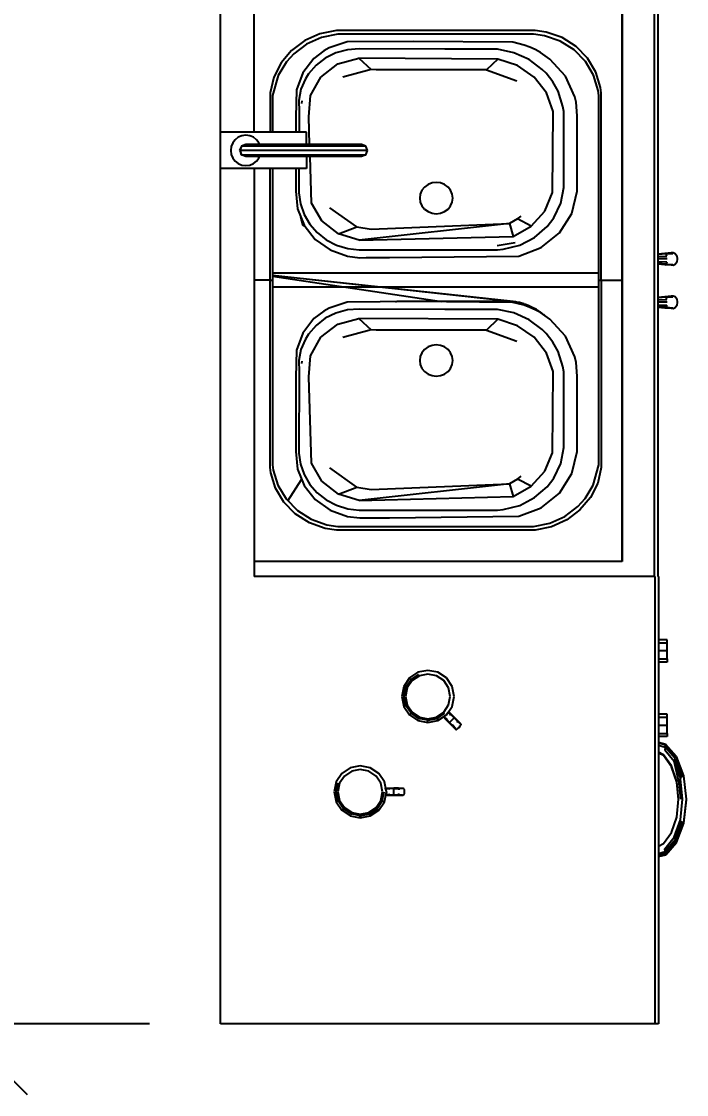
# Model space of a CAD drawing. Header units: millimetres. Extents: x 3103 to 179340, y -10977 to 70536.
# Drawn here: x 10976 to 11915, y 50608 to 52123 of the extents above; entities that cross this region are included whole.
import ezdxf

# ---------------------------------------------------------------- set-up
doc = ezdxf.new("R2010")
doc.units = ezdxf.units.MM
doc.header["$LTSCALE"] = 0.5
doc.layers.add('MEBEL', color=1, linetype='Continuous')
doc.styles.add('WROMLATS', font='wromlats.shx', dxfattribs={"bigfont": 'bigfont.shx'})
doc.dimstyles.new('juka', dxfattribs={"dimscale": 100, "dimtxt": 2, "dimasz": 2, "dimexe": 1, "dimexo": 1, "dimgap": 1, "dimtad": 1, "dimtoh": 1, "dimdec": 0, "dimzin": 0, "dimdsep": 46, "dimtxsty": 'WROMLATS', "dimblk": 'OBLIQUE', "dimcen": -3, "dimdle": 1, "dimclrd": 256, "dimclre": 256, "dimclrt": 256, "dimadec": 0, "dimazin": 0, "dimtfac": 1, "dimtdec": 0, "dimtix": 1, "dimtmove": 2, "dimatfit": 3, "dimldrblk": 'ORIGIN2', "dimfxl": 1, "dimtvp": 2.5, "dimtolj": 1, "dimtzin": 0, "dimarcsym": 0})

# ---------------------------------------------------------------- blocks, each defined once
blk = doc.blocks.new('m_93')
for p, q in [((-81.644821, -11.251259), (-81.644821, 0)), ((-76.892472, -11.251163), (-76.892472, 0)), ((-193.383694, 0), (0.009966, 0)), ((-193.383694, -57.305479), (-193.383694, 0)), ((-79.268933, -1.347661), (-79.781151, -1.415133)), ((-78.756142, -1.415133), (-79.268933, -1.347661)), ((-80.983496, -2.33798), (-81.181336, -2.815723)), ((-80.668855, -1.927828), (-80.983496, -2.33798)), ((-80.25868, -1.612997), (-80.668855, -1.927828)), ((-79.781151, -1.415133), (-80.25868, -1.612997)), ((-80.060745, -3.328705), (-79.828906, -2.768349)), ((-79.268933, -2.536225), (-79.828906, -2.768349)), ((-79.828906, -2.768349), (-79.551769, -2.653408)), ((-79.828906, -2.768349), (-79.828906, -4.889154)), ((-79.268933, -4.717469), (-79.268933, -2.536225)), ((-79.268933, -2.536225), (-78.975106, -2.657723)), ((-78.708792, -2.768159), (-79.268933, -2.536225)), ((-78.278613, -1.612997), (-78.756142, -1.415133)), ((-78.708792, -4.888773), (-78.708792, -2.768159)), ((-78.708792, -2.768159), (-78.611827, -3.001952)), ((-78.476572, -3.328037), (-78.708792, -2.768159)), ((-77.868462, -1.927828), (-78.278613, -1.612997)), ((-77.553797, -2.33798), (-77.868462, -1.927828)), ((-77.355957, -2.815723), (-77.553797, -2.33798)), ((-81.181336, -2.815723), (-81.248832, -3.328418)), ((-81.248832, -3.328418), (-81.181336, -3.841018)), ((-81.181336, -3.841018), (-80.983496, -4.318738)), ((-80.060745, -3.328705), (-79.940534, -3.038096)), ((-80.060745, -5.303311), (-80.060745, -3.328705)), ((-78.476572, -5.302643), (-78.476572, -3.328037)), ((-77.553797, -4.318738), (-77.355957, -3.841018)), ((-77.288485, -3.328418), (-77.355957, -2.815723)), ((-77.355957, -3.841018), (-77.288485, -3.328418)), ((-81.644821, -4.404974), (-134.929395, -4.404974)), ((-134.929395, -56.820798), (-134.929395, -4.404974)), ((-132.975102, -52.528023), (-132.975102, -4.404974)), ((-96.211338, -6.510067), (-96.211338, -4.404974)), ((-80.983496, -4.318738), (-80.668855, -4.729008)), ((-80.668855, -4.729008), (-80.25868, -5.043745)), ((-80.25868, -5.043745), (-80.060745, -5.126071)), ((-80.059576, -6.335067), (-80.060745, -5.303311)), ((-79.828906, -4.889154), (-79.827643, -5.997371)), ((-79.267669, -5.857324), (-79.268933, -4.717469)), ((-78.707528, -5.996871), (-78.708792, -4.888773)), ((-78.476572, -5.125498), (-78.278613, -5.043745)), ((-78.47538, -6.334471), (-78.476572, -5.302643)), ((-78.278613, -5.043745), (-77.868462, -4.729008)), ((-77.868462, -4.729008), (-77.553797, -4.318738)), ((-76.892472, -4.404878), (-57.033778, -4.404878)), ((-123.41826, -7.210064), (-121.413875, -6.601166)), ((-121.042872, -6.918645), (-123.017764, -7.518553)), ((-121.413875, -6.601166), (-120.71991, -6.510067)), ((-120.359183, -6.828808), (-121.042872, -6.918645)), ((-120.71991, -6.510067), (-96.211338, -6.510067)), ((-96.211338, -6.828808), (-120.359183, -6.828808)), ((-99.059677, -28.937196), (-95.746184, -6.828808)), ((-98.952627, -37.917185), (-95.617295, -6.828808)), ((-98.952627, -37.591982), (-95.620418, -6.828808)), ((-97.129894, -49.501848), (-97.129894, -6.828808)), ((-96.252919, -6.510734), (-94.994927, -6.510067)), ((-96.252919, -6.828808), (-96.252919, -6.510734)), ((-81.644821, -6.828808), (-96.252919, -6.828808)), ((-96.211338, -6.510067), (-96.211338, -6.828808)), ((-95.292568, -49.501848), (-95.292568, -6.828808)), ((-94.994927, -6.510067), (-81.644821, -6.510067)), ((-80.059576, -7.522058), (-80.059576, -6.335067)), ((-79.827643, -5.997371), (-79.827643, -7.272267)), ((-79.267669, -7.16865), (-79.267669, -5.857324)), ((-78.707528, -7.271862), (-78.707528, -5.996871)), ((-78.47538, -8.823347), (-78.47538, -6.334471)), ((-71.744228, -6.510067), (-76.892472, -6.510067)), ((-72.104979, -6.828808), (-76.892472, -6.828808)), ((-69.468761, -7.558799), (-72.104979, -6.828808)), ((-69.714737, -6.985926), (-71.744228, -6.510067)), ((-67.838478, -7.934189), (-69.714737, -6.985926)), ((-126.771093, -9.799027), (-125.240517, -8.297848)), ((-125.240517, -8.297848), (-123.41826, -7.210064)), ((-123.017764, -7.518553), (-124.813175, -8.59034)), ((-80.058503, -8.824014), (-80.059576, -7.522058)), ((-79.827643, -7.272267), (-79.82657, -8.670592)), ((-79.266596, -8.606839), (-79.267669, -7.16865)), ((-78.706455, -8.670115), (-78.707528, -7.271862)), ((-67.689443, -8.640241), (-69.468761, -7.558799)), ((-66.211725, -9.305954), (-67.838478, -7.934189)), ((-127.935744, -11.640811), (-126.771093, -9.799027)), ((-124.813175, -8.59034), (-126.321292, -10.069442)), ((-125.062299, -8.834672), (-122.256923, -10.618758)), ((-80.058503, -10.196376), (-80.058503, -8.824014)), ((-79.82657, -8.670592), (-79.82657, -10.144639)), ((-79.266596, -10.122943), (-79.266596, -8.606839)), ((-78.706455, -10.144138), (-78.706455, -8.670115)), ((-78.47383, -10.195708), (-78.47538, -8.823347)), ((-66.653896, -9.583592), (-67.689443, -8.640241)), ((-65.379095, -11.283111), (-66.653896, -9.583592)), ((-64.91797, -11.030864), (-66.211725, -9.305954)), ((-126.321292, -10.069442), (-127.468753, -11.884069)), ((-123.055268, -10.939359), (-124.895907, -12.405562)), ((-120.902348, -10.074615), (-123.055268, -10.939359)), ((-121.631646, -10.944915), (-122.904206, -11.687684)), ((-120.257998, -10.470414), (-121.631646, -10.944915)), ((-118.607521, -9.879589), (-120.902348, -10.074615)), ((-118.825007, -10.276174), (-120.257998, -10.470414)), ((-108.20849, -10.286903), (-118.825007, -10.276174)), ((-108.94835, -9.879589), (-118.607521, -9.879589)), ((-105.356741, -9.953999), (-108.94835, -9.879589)), ((-106.732321, -10.25517), (-108.20849, -10.286903)), ((-107.124424, -10.667371), (-106.807614, -10.693741)), ((-105.287099, -10.535645), (-106.732321, -10.25517)), ((-103.140807, -10.76436), (-105.356741, -9.953999)), ((-103.917194, -11.119723), (-105.287099, -10.535645)), ((-103.279209, -11.519527), (-103.917194, -11.119723)), ((-101.252628, -12.23731), (-103.140807, -10.76436)), ((-89.048839, -10.939359), (-90.889454, -12.405562)), ((-89.163757, -11.03096), (-89.062786, -10.846185)), ((-89.062786, -10.846185), (-89.102936, -10.982513)), ((-89.062786, -10.846185), (-88.941026, -10.801768)), ((-86.895895, -10.074615), (-89.048839, -10.939359)), ((-88.941026, -10.801768), (-88.488579, -10.63652)), ((-87.625194, -10.944915), (-88.897753, -11.687684)), ((-88.488579, -10.63652), (-88.363481, -10.605263)), ((-87.977052, -10.508895), (-88.363481, -10.605263)), ((-88.363481, -10.605263), (-88.113284, -10.542869)), ((-88.113284, -10.542869), (-87.977052, -10.508895)), ((-86.251569, -10.470414), (-87.625194, -10.944915)), ((-84.601069, -9.879589), (-86.895895, -10.074615)), ((-84.818459, -10.276174), (-86.251569, -10.470414)), ((-81.644821, -10.279393), (-84.818459, -10.276174)), ((-81.644821, -9.879589), (-84.601069, -9.879589)), ((-80.057431, -11.592579), (-80.058503, -10.196376)), ((-79.82657, -10.144639), (-79.825378, -11.644149)), ((-79.265332, -11.66532), (-79.266596, -10.122943)), ((-78.705263, -11.643648), (-78.706455, -10.144138)), ((-78.47383, -11.591887), (-78.47383, -10.195708)), ((-74.941898, -9.879589), (-76.892472, -9.879589)), ((-74.202061, -10.286903), (-76.892472, -10.284185)), ((-71.350289, -9.953999), (-74.941898, -9.879589)), ((-72.725868, -10.25517), (-74.202061, -10.286903)), ((-73.117972, -10.667371), (-72.801161, -10.693741)), ((-71.28067, -10.535645), (-72.725868, -10.25517)), ((-69.134379, -10.76436), (-71.350289, -9.953999)), ((-69.910741, -11.119723), (-71.28067, -10.535645)), ((-69.272757, -11.519527), (-69.910741, -11.119723)), ((-67.246294, -12.23731), (-69.134379, -10.76436)), ((-64.023638, -13.020301), (-64.91797, -11.030864)), ((-128.66416, -13.712215), (-127.935744, -11.640811)), ((-127.468753, -11.884069), (-128.186417, -13.924908)), ((-124.895907, -12.405562), (-126.278711, -14.357233)), ((-122.904206, -11.687684), (-124.017, -12.664556)), ((-122.487498, -13.279986), (-120.144725, -11.912608)), ((-120.144725, -11.912608), (-108.87568, -11.554599)), ((-108.87568, -11.554599), (-106.098628, -11.785054)), ((-106.098628, -11.785054), (-103.687883, -13.126278)), ((-102.13995, -12.506151), (-103.279209, -11.519527)), ((-101.209474, -13.714051), (-102.13995, -12.506151)), ((-100.264073, -13.520598), (-101.252628, -12.23731)), ((-90.889454, -12.405562), (-92.272258, -14.357233)), ((-88.897753, -11.687684), (-90.010548, -12.664556)), ((-88.481045, -13.279986), (-86.138273, -11.912608)), ((-86.138273, -11.912608), (-80.057311, -11.719441)), ((-81.563854, -11.251259), (-81.644821, -11.251259)), ((-81.326461, -11.251259), (-81.563854, -11.251259)), ((-80.94883, -11.251259), (-81.326461, -11.251259)), ((-80.456734, -11.251259), (-80.94883, -11.251259)), ((-80.058503, -11.251259), (-80.456734, -11.251259)), ((-80.057431, -12.96494), (-80.057431, -11.592579)), ((-79.825378, -11.644149), (-79.825378, -13.118171)), ((-79.265332, -13.181448), (-79.265332, -11.66532)), ((-78.705263, -13.117671), (-78.705263, -11.643648)), ((-78.47383, -11.251259), (-76.973439, -11.251259)), ((-78.472758, -12.964248), (-78.47383, -11.591887)), ((-78.47333, -11.669039), (-74.869228, -11.554599)), ((-76.973439, -11.251259), (-76.892472, -11.251163)), ((-74.869228, -11.554599), (-72.092176, -11.785054)), ((-72.092176, -11.785054), (-69.681454, -13.126278)), ((-68.133593, -12.506151), (-69.272757, -11.519527)), ((-67.202926, -13.714051), (-68.133593, -12.506151)), ((-66.25762, -13.520598), (-67.246294, -12.23731)), ((-64.498043, -13.24327), (-65.379095, -11.283111)), ((-128.889561, -15.172171), (-128.66416, -13.712215)), ((-128.186417, -13.924908), (-128.408504, -15.363383)), ((-124.938274, -13.844442), (-125.638867, -15.193748)), ((-124.017, -12.664556), (-124.938274, -13.844442)), ((-124.188566, -15.460062), (-122.487498, -13.279986)), ((-103.687883, -13.126278), (-101.970697, -15.357136)), ((-100.521684, -15.103817), (-101.209474, -13.714051)), ((-99.863577, -14.239263), (-100.264073, -13.520598)), ((-90.931845, -13.844442), (-91.632414, -15.193748)), ((-90.010548, -12.664556), (-90.931845, -13.844442)), ((-90.182138, -15.460062), (-88.481045, -13.279986)), ((-80.056358, -14.266801), (-80.057431, -12.96494)), ((-79.825378, -13.118171), (-79.824305, -14.516401)), ((-79.264164, -14.619636), (-79.265332, -13.181448)), ((-78.704095, -14.51602), (-78.705263, -13.117671)), ((-78.472758, -15.453219), (-78.472758, -12.964248)), ((-69.681454, -13.126278), (-67.964268, -15.357136)), ((-66.515231, -15.103817), (-67.202926, -13.714051)), ((-65.857029, -14.239263), (-66.25762, -13.520598)), ((-64.055658, -15.363383), (-64.498043, -13.24327)), ((-63.574815, -15.172171), (-64.023638, -13.020301)), ((-164.394141, -15.14492), (-165.500391, -15.88428)), ((-165.292478, -16.092181), (-164.281643, -15.416598)), ((-163.089252, -14.885258), (-164.394141, -15.14492)), ((-164.281643, -15.416598), (-164.341402, -15.272259)), ((-164.281643, -15.416598), (-163.089252, -15.179395)), ((-163.089252, -15.372562), (-164.207709, -15.595126)), ((-161.784375, -15.14492), (-163.089252, -14.885258)), ((-163.089252, -15.179395), (-163.089252, -15.023136)), ((-163.089252, -15.179395), (-161.896873, -15.416598)), ((-161.970794, -15.595126), (-163.089252, -15.372562)), ((-160.678125, -15.88428), (-161.784375, -15.14492)), ((-128.889561, -41.158485), (-128.889561, -15.172171)), ((-128.408504, -15.363383), (-128.408504, -40.967178)), ((-126.278711, -14.357233), (-127.094341, -16.639948)), ((-125.638867, -15.193748), (-126.086331, -16.6502)), ((-123.255372, -17.836904), (-120.758486, -14.310741)), ((-101.970697, -15.357136), (-101.215244, -18.122959)), ((-100.112987, -16.602158), (-100.521684, -15.103817)), ((-99.099207, -16.588759), (-99.863577, -14.239263)), ((-92.272258, -14.357233), (-93.087888, -16.639948)), ((-91.632414, -15.193748), (-92.079878, -16.6502)), ((-89.24892, -17.836904), (-86.752057, -14.310741)), ((-80.056358, -16.485643), (-80.056358, -14.266801)), ((-79.824305, -14.516401), (-79.824305, -16.899514)), ((-79.264164, -17.070794), (-79.264164, -14.619636)), ((-78.704095, -16.899109), (-78.704095, -14.51602)), ((-67.964268, -15.357136), (-67.208791, -18.122959)), ((-66.10663, -16.602158), (-66.515231, -15.103817)), ((-65.092778, -16.588759), (-65.857029, -14.239263)), ((-64.055658, -40.967178), (-64.055658, -15.363383)), ((-63.574815, -41.158485), (-63.574815, -15.172171)), ((-165.500391, -15.88428), (-166.239548, -16.990828)), ((-165.96787, -17.103314), (-165.292478, -16.092181)), ((-165.155959, -16.228819), (-165.789449, -17.177248)), ((-165.292478, -16.092181), (-165.402925, -15.981745)), ((-164.207709, -15.595126), (-165.155959, -16.228819)), ((-161.022556, -16.228819), (-161.970794, -15.595126)), ((-160.389066, -17.177248), (-161.022556, -16.228819)), ((-159.938967, -16.990828), (-160.678125, -15.88428)), ((-127.094341, -16.639948), (-127.288962, -18.254089)), ((-126.086331, -16.6502), (-126.269532, -18.169617)), ((-125.015927, -18.150091), (-124.188566, -15.460062)), ((-124.188566, -15.460062), (-123.255372, -17.836904)), ((-102.6963, -19.711137), (-103.710342, -16.002345)), ((-99.994731, -18.156743), (-100.112987, -16.602158)), ((-99.029112, -25.202059), (-99.099207, -16.588759)), ((-93.087888, -16.639948), (-93.282509, -18.254089)), ((-92.079878, -16.6502), (-92.263079, -18.169617)), ((-91.009474, -18.150091), (-90.182138, -15.460062)), ((-90.182138, -15.460062), (-89.24892, -17.836904)), ((-80.055166, -17.326951), (-80.056358, -16.485643)), ((-78.471375, -16.484952), (-78.472758, -15.453219)), ((-78.471375, -18.459558), (-78.471375, -16.484952)), ((-68.689847, -19.711137), (-69.703913, -16.002345)), ((-65.988279, -18.156743), (-66.10663, -16.602158)), ((-65.02266, -25.202059), (-65.092778, -16.588759)), ((-166.239548, -16.990828), (-166.499114, -18.296098)), ((-166.205073, -18.296098), (-165.96787, -17.103314)), ((-165.96787, -17.103314), (-166.112209, -17.043543)), ((-165.789449, -17.177248), (-166.012013, -18.296098)), ((-160.166502, -18.296098), (-160.389066, -17.177248)), ((-159.679389, -18.296098), (-159.938967, -16.990828)), ((-126.269532, -18.169617), (-126.25947, -36.247849)), ((-125.015927, -18.150091), (-124.501753, -38.291406)), ((-122.817374, -37.795305), (-125.015927, -18.150091)), ((-123.255372, -17.836904), (-123.567963, -19.721961)), ((-101.215244, -18.122959), (-102.6963, -19.711137)), ((-101.335836, -36.286235), (-101.215244, -18.122959)), ((-100.046969, -29.345798), (-99.994731, -18.156743)), ((-92.263079, -18.169617), (-92.253018, -36.247849)), ((-91.009474, -18.150091), (-90.495301, -38.291406)), ((-88.810945, -37.795305), (-91.009474, -18.150091)), ((-89.24892, -17.836904), (-89.561534, -19.721961)), ((-80.055166, -18.46025), (-80.055166, -17.326951)), ((-79.824305, -16.899514), (-79.822946, -17.803216)), ((-79.822946, -17.803216), (-79.822946, -19.020319)), ((-79.262781, -18.000292), (-79.264164, -17.070794)), ((-79.262781, -19.252157), (-79.262781, -18.000292)), ((-78.702832, -17.802739), (-78.704095, -16.899109)), ((-78.702832, -19.019913), (-78.702832, -17.802739)), ((-67.208791, -18.122959), (-68.689847, -19.711137)), ((-67.329502, -36.286235), (-67.208791, -18.122959)), ((-66.040421, -29.345798), (-65.988279, -18.156743)), ((-166.499114, -18.296098), (-166.239548, -19.601273)), ((-166.361332, -18.296098), (-166.205073, -18.296098)), ((-166.239548, -19.601273), (-165.500391, -20.707822)), ((-166.205073, -18.296098), (-165.96787, -19.488764)), ((-165.96787, -19.488764), (-166.112209, -19.548535)), ((-166.012013, -18.296098), (-165.789449, -19.414854)), ((-165.96787, -19.488764), (-165.292478, -20.499897)), ((-165.789449, -19.414854), (-165.155959, -20.363283)), ((-161.022556, -20.363283), (-160.389066, -19.414854)), ((-160.678125, -20.707822), (-159.938967, -19.601273)), ((-160.389066, -19.414854), (-160.166502, -18.296098)), ((-159.938967, -19.601273), (-159.679389, -18.296098)), ((-127.288962, -18.254089), (-127.278233, -19.073152)), ((-127.278233, -19.073152), (-127.278233, -22.137594)), ((-93.282509, -18.254089), (-93.27178, -19.073152)), ((-93.27178, -19.073152), (-93.27178, -22.137594)), ((-79.822946, -19.020319), (-80.055166, -18.46025)), ((-79.822946, -19.020319), (-79.262781, -19.252157)), ((-79.262781, -19.252157), (-78.702832, -19.019913)), ((-78.702832, -19.019913), (-78.471375, -18.459558)), ((-165.500391, -20.707822), (-164.394141, -21.447158)), ((-165.292478, -20.499897), (-165.402925, -20.610356)), ((-165.292478, -20.499897), (-164.281643, -21.17548)), ((-165.155959, -20.363283), (-164.207709, -20.997071)), ((-164.207709, -20.997071), (-163.089252, -21.219635)), ((-163.089252, -21.219635), (-161.970794, -20.997071)), ((-161.970794, -20.997071), (-161.022556, -20.363283)), ((-161.784375, -21.447158), (-160.678125, -20.707822)), ((-123.567963, -19.721961), (-122.817374, -37.795305)), ((-102.73993, -20.365429), (-102.6963, -19.711137)), ((-102.73993, -34.813666), (-102.73993, -20.365429)), ((-89.561534, -19.721961), (-88.810945, -37.795305)), ((-68.733502, -20.365429), (-68.689847, -19.711137)), ((-68.733502, -34.813666), (-68.733502, -20.365429)), ((-164.394141, -21.447158), (-163.089252, -21.706843)), ((-164.281643, -21.17548), (-164.341402, -21.319818)), ((-164.281643, -21.17548), (-163.089252, -21.412682)), ((-163.561225, -23.914551), (-163.561225, -21.612882)), ((-163.561225, -22.087407), (-163.495994, -22.056937)), ((-163.537205, -21.617675), (-163.532913, -21.618557)), ((-163.532913, -21.618557), (-163.525582, -21.620011)), ((-163.495994, -22.056937), (-163.495994, -21.625876)), ((-163.317681, -22.034669), (-163.495994, -22.056937)), ((-163.495994, -22.056937), (-163.495994, -22.696471)), ((-163.317681, -21.661424), (-163.445998, -21.635842)), ((-163.089252, -21.706843), (-163.317681, -21.661424)), ((-163.089252, -21.706843), (-161.784375, -21.447158)), ((-162.947464, -21.678614), (-162.652242, -21.619916)), ((-162.830568, -21.655369), (-162.622357, -21.613955)), ((-162.652242, -22.056937), (-162.830568, -22.034669)), ((-162.622357, -21.613955), (-162.652242, -21.619916)), ((-162.652242, -21.619916), (-162.652242, -22.056937)), ((-162.652242, -22.696471), (-162.652242, -22.056937)), ((-162.652242, -22.056937), (-162.587011, -22.087407)), ((-162.622357, -21.613955), (-162.587011, -21.606922)), ((-162.587011, -21.606922), (-162.587011, -22.087407)), ((-162.587011, -22.087407), (-162.587011, -22.696471)), ((-127.278233, -22.137594), (-127.075196, -39.026761)), ((-93.27178, -22.137594), (-93.068743, -39.026761)), ((-163.561225, -22.696471), (-163.495994, -22.696471)), ((-163.561225, -23.305559), (-163.495994, -23.335933)), ((-163.495994, -22.696471), (-163.495994, -23.335933)), ((-163.495994, -22.696471), (-162.652242, -22.696471)), ((-163.495994, -23.335933), (-163.495994, -23.804092)), ((-163.495994, -23.335933), (-163.317681, -23.358297)), ((-162.652242, -23.335933), (-162.830568, -23.358297)), ((-162.652242, -22.696471), (-162.652242, -23.335933)), ((-162.587011, -22.696471), (-162.652242, -22.696471)), ((-162.652242, -23.335933), (-162.587011, -23.305559)), ((-162.652242, -23.804092), (-162.652242, -23.335933)), ((-162.587011, -23.305559), (-162.587011, -22.696471)), ((-162.587011, -23.305559), (-162.587011, -23.914551)), ((-150.619531, -23.738074), (-151.92442, -23.997664)), ((-149.314642, -23.997664), (-150.619531, -23.738074)), ((-99.047756, -22.915721), (-98.952627, -23.132515)), ((-98.952627, -23.132515), (-98.952627, -37.591982)), ((-163.495994, -23.975491), (-163.561225, -23.914551)), ((-163.317681, -24.020123), (-163.495994, -23.975491)), ((-163.074124, -24.036431), (-163.317681, -24.020123)), ((-162.830568, -24.020123), (-163.074124, -24.036431)), ((-162.652242, -23.975491), (-162.830568, -24.020123)), ((-162.587011, -23.914551), (-162.652242, -23.975491)), ((-153.030658, -24.737), (-153.769827, -25.843548)), ((-153.498245, -25.956154), (-152.822757, -24.94502)), ((-152.686239, -25.081539), (-153.319812, -26.030087)), ((-151.92442, -23.997664), (-153.030658, -24.737)), ((-152.822757, -24.94502), (-152.933193, -24.834466)), ((-152.822757, -24.94502), (-151.81191, -24.269438)), ((-151.738096, -24.447846), (-152.686239, -25.081539)), ((-151.81191, -24.269438), (-151.871681, -24.125004)), ((-151.81191, -24.269438), (-150.619531, -24.032116)), ((-150.619531, -24.225282), (-151.738096, -24.447846)), ((-150.619531, -24.032116), (-150.619531, -23.87588)), ((-150.619531, -24.032116), (-149.427247, -24.269438)), ((-149.501062, -24.447846), (-150.619531, -24.225282)), ((-148.552919, -25.081539), (-149.501062, -24.447846)), ((-149.427247, -24.269438), (-149.36738, -24.125004)), ((-149.427247, -24.269438), (-148.4164, -24.94502)), ((-148.208499, -24.737), (-149.314642, -23.997664)), ((-147.919345, -26.030087), (-148.552919, -25.081539)), ((-148.4164, -24.94502), (-148.305869, -24.834466)), ((-148.4164, -24.94502), (-147.740913, -25.956154)), ((-147.46933, -25.843548), (-148.208499, -24.737)), ((-99.135638, -38.234377), (-99.029112, -25.202059)), ((-65.12909, -38.234377), (-65.02266, -25.202059)), ((-153.769827, -25.843548), (-154.029393, -27.148819)), ((-153.735352, -27.148819), (-153.498245, -25.956154)), ((-153.498245, -25.956154), (-153.642583, -25.896287)), ((-153.319812, -26.030087), (-153.54228, -27.148819)), ((-147.696877, -27.148819), (-147.919345, -26.030087)), ((-147.209764, -27.148819), (-147.46933, -25.843548)), ((-107.749129, -26.359081), (-108.172655, -26.703715)), ((-107.255769, -26.142382), (-107.749129, -26.359081)), ((-106.726456, -26.068544), (-107.255769, -26.142382)), ((-106.197071, -26.142382), (-106.726456, -26.068544)), ((-105.703807, -26.359081), (-106.197071, -26.142382)), ((-105.280185, -26.703715), (-105.703807, -26.359081)), ((-86.517978, -26.359081), (-86.9416, -26.703715)), ((-86.024714, -26.142382), (-86.517978, -26.359081)), ((-85.495305, -26.068544), (-86.024714, -26.142382)), ((-84.965921, -26.142382), (-85.495305, -26.068544)), ((-84.472657, -26.359081), (-84.965921, -26.142382)), ((-84.04913, -26.703715), (-84.472657, -26.359081)), ((-154.029393, -27.148819), (-153.769827, -28.454089)), ((-153.891802, -27.148819), (-153.735352, -27.148819)), ((-153.735352, -27.148819), (-153.498245, -28.341508)), ((-153.54228, -27.148819), (-153.319812, -28.267574)), ((-147.919345, -28.267574), (-147.696877, -27.148819)), ((-147.46933, -28.454089), (-147.209764, -27.148819)), ((-108.70204, -27.675867), (-108.771777, -28.237104)), ((-108.497763, -27.152824), (-108.70204, -27.675867)), ((-108.172655, -26.703715), (-108.497763, -27.152824)), ((-104.955173, -27.152824), (-105.280185, -26.703715)), ((-104.750777, -27.675867), (-104.955173, -27.152824)), ((-104.681158, -28.237104), (-104.750777, -27.675867)), ((-87.470889, -27.675867), (-87.540627, -28.237104)), ((-87.266612, -27.152824), (-87.470889, -27.675867)), ((-86.9416, -26.703715), (-87.266612, -27.152824)), ((-83.724022, -27.152824), (-84.04913, -26.703715)), ((-83.519721, -27.675867), (-83.724022, -27.152824)), ((-83.450008, -28.237104), (-83.519721, -27.675867)), ((-153.769827, -28.454089), (-153.030658, -29.560637)), ((-153.498245, -28.341508), (-153.642583, -28.401375)), ((-153.633499, -29.495907), (-153.298044, -29.160356)), ((-153.261137, -29.215717), (-153.565812, -29.520511)), ((-153.498245, -28.341508), (-152.822757, -29.352641)), ((-153.319812, -28.267574), (-152.686239, -29.216122)), ((-153.279209, -29.188561), (-153.261137, -29.215717)), ((-153.261137, -29.215717), (-153.191209, -29.320311)), ((-152.686239, -29.216122), (-151.738096, -29.849791)), ((-149.501062, -29.849791), (-148.552919, -29.216122)), ((-148.552919, -29.216122), (-147.919345, -28.267574)), ((-148.208499, -29.560637), (-147.46933, -28.454089)), ((-108.771777, -28.237104), (-108.70204, -28.798437)), ((-108.70204, -28.798437), (-108.497763, -29.32148)), ((-108.497763, -29.32148), (-108.172655, -29.770612)), ((-105.280185, -29.770612), (-104.955173, -29.32148)), ((-104.955173, -29.32148), (-104.750777, -28.798437)), ((-104.750777, -28.798437), (-104.681158, -28.237104)), ((-100.046969, -36.247754), (-100.046969, -29.345798)), ((-87.540627, -28.237104), (-87.470889, -28.798437)), ((-87.470889, -28.798437), (-87.266612, -29.32148)), ((-87.266612, -29.32148), (-86.9416, -29.770612)), ((-84.04913, -29.770612), (-83.724022, -29.32148)), ((-83.724022, -29.32148), (-83.519721, -28.798437)), ((-83.519721, -28.798437), (-83.450008, -28.237104)), ((-66.040421, -36.247754), (-66.040421, -29.345798)), ((-154.809761, -30.672455), (-154.925108, -30.787897)), ((-154.925108, -30.787897), (-154.92208, -30.877137)), ((-154.49462, -30.357217), (-154.809761, -30.672455)), ((-154.800868, -30.755949), (-154.469919, -30.424905)), ((-154.49462, -30.357217), (-154.06406, -29.926562)), ((-154.469919, -30.424905), (-154.49462, -30.357217)), ((-154.017878, -29.972648), (-154.469919, -30.424905)), ((-154.469919, -30.424905), (-154.359675, -30.566787)), ((-154.06406, -29.926562), (-153.633499, -29.495907)), ((-154.06406, -29.926562), (-154.017878, -29.972648)), ((-153.565812, -29.520511), (-154.017878, -29.972648)), ((-154.017878, -29.972648), (-153.891802, -30.098819)), ((-153.891802, -30.098819), (-153.719521, -30.271101)), ((-153.421283, -30.569434), (-153.873349, -31.021666)), ((-153.805661, -31.046295), (-153.375101, -30.615616)), ((-153.719521, -30.271101), (-153.547359, -30.443358)), ((-153.633499, -29.495907), (-153.565812, -29.520511)), ((-153.565812, -29.520511), (-153.423929, -29.630851)), ((-153.547359, -30.443358), (-153.421283, -30.569434)), ((-153.421283, -30.569434), (-152.969241, -30.117273)), ((-153.375101, -30.615616), (-153.421283, -30.569434)), ((-153.375101, -30.615616), (-152.944541, -30.18496)), ((-152.969241, -30.117273), (-153.079486, -29.97539)), ((-153.030658, -29.560637), (-151.92442, -30.299997)), ((-152.969241, -30.117273), (-152.660251, -29.808211)), ((-152.944541, -30.18496), (-152.969241, -30.117273)), ((-152.944541, -30.18496), (-152.6294, -29.869628)), ((-152.916026, -29.637313), (-152.811432, -29.707217)), ((-152.811432, -29.707217), (-152.667475, -29.803419)), ((-152.6294, -29.869628), (-152.60489, -29.845214)), ((-152.60489, -29.845214), (-152.60849, -29.842782)), ((-151.92442, -30.299997), (-150.619531, -30.559563)), ((-151.738096, -29.849791), (-150.619531, -30.072355)), ((-150.619531, -30.072355), (-149.501062, -29.849791)), ((-150.619531, -30.559563), (-149.314642, -30.299997)), ((-149.314642, -30.299997), (-148.208499, -29.560637)), ((-108.172655, -29.770612), (-107.749129, -30.115223)), ((-107.749129, -30.115223), (-107.255769, -30.331921)), ((-107.255769, -30.331921), (-106.726456, -30.40576)), ((-106.726456, -30.40576), (-106.197071, -30.331921)), ((-106.197071, -30.331921), (-105.703807, -30.115223)), ((-105.703807, -30.115223), (-105.280185, -29.770612)), ((-86.9416, -29.770612), (-86.517978, -30.115223)), ((-86.517978, -30.115223), (-86.024714, -30.331921)), ((-86.024714, -30.331921), (-85.495305, -30.40576)), ((-85.495305, -30.40576), (-84.965921, -30.331921)), ((-84.965921, -30.331921), (-84.472657, -30.115223)), ((-84.472657, -30.115223), (-84.04913, -29.770612)), ((-154.92208, -30.877137), (-154.827547, -31.034755)), ((-154.827547, -31.034755), (-154.666806, -31.218552)), ((-154.666806, -31.218552), (-154.483009, -31.379294)), ((-154.483009, -31.379294), (-154.325485, -31.473827)), ((-154.325485, -31.473827), (-154.236222, -31.47695)), ((-154.236222, -31.47695), (-154.120899, -31.361532)), ((-153.873349, -31.021666), (-154.204297, -31.352734)), ((-154.120899, -31.361532), (-153.805661, -31.046295)), ((-153.873349, -31.021666), (-154.015231, -30.911326)), ((-153.805661, -31.046295), (-153.873349, -31.021666)), ((-102.73993, -34.813666), (-104.1919, -38.771486)), ((-101.335836, -36.286235), (-102.73993, -34.813666)), ((-68.733502, -34.813666), (-70.185447, -38.771486)), ((-67.329502, -36.286235), (-68.733502, -34.813666)), ((-126.25947, -36.247849), (-126.191998, -36.990428)), ((-102.17197, -38.847851), (-101.335836, -36.286235)), ((-100.500107, -38.394928), (-100.046969, -36.247754)), ((-92.253018, -36.247849), (-92.185545, -36.990428)), ((-91.687608, -36.20038), (-91.292978, -38.549614)), ((-68.165612, -38.847851), (-67.329502, -36.286235)), ((-66.493559, -38.394928), (-66.040421, -36.247754)), ((-126.191998, -36.990428), (-125.656629, -39.140439)), ((-122.817374, -37.795305), (-124.501753, -38.291406)), ((-122.535062, -38.341498), (-122.817374, -37.795305)), ((-92.185545, -36.990428), (-91.6502, -39.140439)), ((-88.810945, -37.795305), (-90.495301, -38.291406)), ((-88.52861, -38.341498), (-88.810945, -37.795305)), ((-127.075196, -39.026761), (-125.974512, -41.949606)), ((-125.656629, -39.140439), (-124.645114, -41.096687)), ((-124.501753, -38.291406), (-123.163963, -40.646767)), ((-123.163963, -40.646767), (-122.211814, -38.861608)), ((-122.211814, -38.861608), (-122.535062, -38.341498)), ((-122.211814, -38.861608), (-121.851063, -39.350486)), ((-103.690338, -41.03477), (-102.17197, -38.847851)), ((-101.395703, -40.379691), (-100.500107, -38.394928)), ((-99.510551, -39.741111), (-99.135638, -38.234377)), ((-99.2203, -39.317774), (-99.198246, -39.241123)), ((-99.198246, -39.241123), (-99.159956, -39.107704)), ((-99.159956, -39.107704), (-99.148917, -39.055657)), ((-99.148917, -39.055657), (-99.09277, -38.789749)), ((-99.09277, -38.789749), (-99.086714, -38.761043)), ((-99.086714, -38.761043), (-99.080563, -38.732028)), ((-99.080563, -38.732028), (-99.047756, -38.576078)), ((-99.047756, -38.576078), (-99.037195, -38.526654)), ((-99.037195, -38.526654), (-99.035263, -38.517379)), ((-99.035263, -38.517379), (-99.002838, -38.28144)), ((-99.002838, -38.28144), (-98.990822, -38.194132)), ((-98.990822, -38.194132), (-98.952627, -37.917185)), ((-93.068743, -39.026761), (-91.96806, -41.949606)), ((-91.6502, -39.140439), (-90.638662, -41.096687)), ((-90.495301, -38.291406), (-89.15751, -40.646767)), ((-89.15751, -40.646767), (-88.205362, -38.861608)), ((-88.205362, -38.861608), (-88.52861, -38.341498)), ((-88.205362, -38.861608), (-87.844634, -39.350486)), ((-69.683886, -41.03477), (-68.165612, -38.847851)), ((-67.38925, -40.379691), (-66.493559, -38.394928)), ((-65.504098, -39.741111), (-65.12909, -38.234377)), ((-123.163963, -40.646767), (-121.19081, -42.424011)), ((-102.688074, -42.101073), (-101.395703, -40.379691)), ((-100.094247, -41.171288), (-99.776745, -40.467381)), ((-99.776745, -40.467381), (-99.510551, -39.741111)), ((-99.732805, -40.692973), (-99.650193, -40.509963)), ((-99.650193, -40.509963), (-99.645901, -40.500378)), ((-99.645901, -40.500378), (-99.62821, -40.46123)), ((-99.62821, -40.46123), (-99.621773, -40.446973)), ((-99.621773, -40.446973), (-99.532318, -40.248632)), ((-99.532318, -40.248632), (-99.450875, -40.026354)), ((-99.450875, -40.026354), (-99.433399, -39.978718)), ((-99.433399, -39.978718), (-99.421191, -39.945411)), ((-99.421191, -39.945411), (-99.400974, -39.890241)), ((-99.400974, -39.890241), (-99.33877, -39.720702)), ((-99.33877, -39.720702), (-99.325872, -39.685535)), ((-99.325872, -39.685535), (-99.284363, -39.541101)), ((-99.284363, -39.541101), (-99.270988, -39.494443)), ((-99.270988, -39.494443), (-99.236512, -39.374304)), ((-99.236512, -39.374304), (-99.2203, -39.317774)), ((-89.15751, -40.646767), (-87.184382, -42.424011)), ((-68.681646, -42.101073), (-67.38925, -40.379691)), ((-66.08789, -41.171288), (-65.770316, -40.467381)), ((-65.770316, -40.467381), (-65.504098, -39.741111)), ((-128.440619, -43.310356), (-128.889561, -41.158485)), ((-128.408504, -40.967178), (-127.966213, -43.087411)), ((-125.974512, -41.949606), (-124.052835, -44.34824)), ((-124.645114, -41.096687), (-123.223448, -42.731547)), ((-105.752826, -42.644524), (-103.690338, -41.03477)), ((-101.335836, -43.107223), (-100.461912, -41.849708)), ((-100.624514, -42.140627), (-100.549126, -42.040324)), ((-100.549126, -42.040324), (-100.514365, -41.993952)), ((-100.514365, -41.993952), (-100.460744, -41.922545)), ((-100.461912, -41.849708), (-100.094247, -41.171288)), ((-100.460744, -41.922545), (-100.41728, -41.864752)), ((-100.41728, -41.864752), (-100.385165, -41.82198)), ((-100.385165, -41.82198), (-100.281453, -41.660165)), ((-100.281453, -41.660165), (-100.211907, -41.551757)), ((-100.211907, -41.551757), (-100.180459, -41.502642)), ((-100.180459, -41.502642), (-100.063467, -41.3203)), ((-100.063467, -41.3203), (-99.986816, -41.178703)), ((-99.986816, -41.178703), (-99.90995, -41.037011)), ((-99.90995, -41.037011), (-99.884677, -40.990233)), ((-99.884677, -40.990233), (-99.882126, -40.985536)), ((-99.882126, -40.985536), (-99.778509, -40.794325)), ((-99.778509, -40.794325), (-99.732805, -40.692973)), ((-91.96806, -41.949606), (-90.046382, -44.34824)), ((-90.638662, -41.096687), (-89.216996, -42.731547)), ((-71.746397, -42.644524), (-69.683886, -41.03477)), ((-67.329502, -43.107128), (-66.45546, -41.849708)), ((-66.45546, -41.849708), (-66.08789, -41.171288)), ((-64.277745, -42.405653), (-64.055658, -40.967178)), ((-63.800001, -42.618465), (-63.574815, -41.158485)), ((-127.546287, -45.299792), (-128.440619, -43.310356)), ((-127.966213, -43.087411), (-127.085066, -45.047545)), ((-123.223448, -42.731547), (-122.083497, -43.600297)), ((-121.19081, -42.424011), (-118.786335, -43.441891)), ((-118.786335, -43.441891), (-108.168745, -43.531155)), ((-108.168745, -43.531155), (-105.752826, -42.644524)), ((-104.913855, -43.838286), (-104.311514, -43.471384)), ((-104.311514, -43.471384), (-103.737116, -43.057322)), ((-103.737116, -43.057322), (-103.195215, -42.599797)), ((-103.559757, -45.134282), (-101.335836, -43.107223)), ((-103.195215, -42.599797), (-102.688074, -42.101073)), ((-100.889445, -42.465329), (-100.881434, -42.45615)), ((-100.881434, -42.45615), (-100.770998, -42.329883)), ((-100.770998, -42.329883), (-100.740624, -42.295122)), ((-100.740624, -42.295122), (-100.727725, -42.278027)), ((-100.727725, -42.278027), (-100.624514, -42.140627)), ((-89.216996, -42.731547), (-88.077045, -43.600297)), ((-87.184382, -42.424011), (-84.779883, -43.441891)), ((-84.779883, -43.441891), (-74.162293, -43.531155)), ((-74.162293, -43.531155), (-71.746397, -42.644524)), ((-70.907426, -43.838286), (-70.305085, -43.471384)), ((-70.305085, -43.471384), (-69.730664, -43.057322)), ((-69.730664, -43.057322), (-69.188762, -42.599797)), ((-69.553328, -45.134282), (-67.329502, -43.107128)), ((-69.188762, -42.599797), (-68.681646, -42.101073)), ((-64.995504, -44.446587), (-64.277745, -42.405653)), ((-64.528513, -44.689846), (-63.800001, -42.618465)), ((-124.052835, -44.34824), (-121.505857, -45.974517)), ((-122.083497, -43.600297), (-120.16573, -44.509268)), ((-120.16573, -44.509268), (-118.097854, -44.901466)), ((-108.20849, -44.901466), (-107.521081, -44.795108)), ((-107.521081, -44.795108), (-105.538774, -44.155168)), ((-105.538774, -44.155168), (-104.913855, -43.838286)), ((-90.046382, -44.34824), (-87.499404, -45.974517)), ((-88.077045, -43.600297), (-86.159277, -44.509268)), ((-86.159277, -44.509268), (-84.091401, -44.901466)), ((-74.202061, -44.901466), (-73.514653, -44.795108)), ((-73.514653, -44.795108), (-71.532321, -44.155168)), ((-71.532321, -44.155168), (-70.907426, -43.838286)), ((-66.142965, -46.261239), (-64.995504, -44.446587)), ((-65.693164, -46.531534), (-64.528513, -44.689846)), ((-126.252532, -47.024703), (-127.546287, -45.299792)), ((-127.085066, -45.047545), (-125.810361, -46.747064)), ((-121.505857, -45.974517), (-118.607521, -46.653509)), ((-118.097854, -44.901466), (-108.20849, -44.901466)), ((-106.251455, -46.370125), (-103.559757, -45.134282)), ((-87.499404, -45.974517), (-84.601069, -46.653509)), ((-84.091401, -44.901466), (-74.202061, -44.901466)), ((-72.245026, -46.370125), (-69.553328, -45.134282)), ((-67.650986, -47.74034), (-66.142965, -46.261239)), ((-124.625778, -48.396396), (-126.252532, -47.024703)), ((-125.810361, -46.747064), (-124.774814, -47.690439)), ((-118.607521, -46.653509), (-108.751846, -46.653509)), ((-108.751846, -46.653509), (-106.969524, -46.540618)), ((-106.969524, -46.540618), (-106.251455, -46.370125)), ((-84.601069, -46.653509), (-74.745417, -46.653509)), ((-74.745417, -46.653509), (-72.963095, -46.540618)), ((-72.963095, -46.540618), (-72.245026, -46.370125)), ((-67.223621, -48.032713), (-65.693164, -46.531534)), ((-124.774814, -47.690439), (-122.995496, -48.771786)), ((-122.749424, -49.344635), (-124.625778, -48.396396)), ((-122.995496, -48.771786), (-120.359183, -49.501848)), ((-71.42129, -49.412012), (-69.446492, -48.812103)), ((-69.446492, -48.812103), (-67.650986, -47.74034)), ((-69.045997, -49.120497), (-67.223621, -48.032713)), ((-120.71991, -49.820614), (-122.749424, -49.344635)), ((-97.469235, -49.820614), (-120.71991, -49.820614)), ((-120.359183, -49.501848), (-96.211338, -49.501848)), ((-96.211338, -49.819922), (-97.469235, -49.820614)), ((-96.252919, -52.528023), (-96.252919, -49.501848)), ((-96.252919, -49.501848), (-72.104979, -49.501848)), ((-96.252919, -49.820614), (-71.744228, -49.820614)), ((-96.211338, -49.501848), (-96.211338, -49.819922)), ((-72.104979, -49.501848), (-71.42129, -49.412012)), ((-71.744228, -49.820614), (-71.050382, -49.729395)), ((-71.050382, -49.729395), (-69.045997, -49.120497)), ((-132.975102, -52.528023), (-95.292568, -52.528023)), ((-96.211338, -52.528023), (-132.975102, -52.528023)), ((-97.129894, -52.528023), (-59.447456, -52.528023)), ((-59.447456, -52.528023), (-96.252919, -52.528023)), ((-193.383694, -57.305479), (-193.383694, -56.81827)), ((-134.929395, -56.820798), (-193.383694, -56.820798)), ((-134.929395, -57.305479), (-193.383694, -57.305479)), ((-171.548724, -57.305479), (-171.303511, -58.265042)), ((-171.212983, -58.244824), (-171.466112, -57.305479)), ((-171.450973, -57.305479), (-171.205759, -58.264947)), ((-171.115232, -58.244729), (-171.368265, -57.305479)), ((-171.14141, -57.305479), (-170.868063, -58.189463)), ((-170.188868, -57.305479), (-169.854975, -57.96299)), ((-158.35352, -57.96299), (-158.019626, -57.305479)), ((-158.255756, -57.96299), (-157.921875, -57.305479)), ((-156.969333, -57.305479), (-157.24268, -58.189559)), ((-156.995416, -58.244824), (-156.742287, -57.305479)), ((-156.904984, -58.265042), (-156.65977, -57.305479)), ((-155.875588, -58.420515), (-155.875588, -57.305479)), ((-155.447555, -57.305479), (-155.447555, -58.420515)), ((-154.414249, -58.420515), (-154.414249, -57.305479)), ((-153.380966, -58.420515), (-153.380966, -57.305479)), ((-152.952934, -58.420515), (-152.952934, -57.305479)), ((-146.133209, -58.420515), (-146.133209, -57.305479)), ((-145.705176, -57.305479), (-145.705176, -58.420515)), ((-144.67187, -58.420515), (-144.67187, -57.305479)), ((-143.638468, -58.420515), (-143.638468, -57.305479)), ((-143.210554, -58.420515), (-143.210554, -57.305479)), ((-134.929395, -56.778121), (-57.518363, -56.778121)), ((-134.929395, -57.262802), (-57.518363, -57.262802)), ((-99.869228, -58.121681), (-99.789357, -57.262802)), ((-99.76728, -58.285832), (-99.690342, -57.262802)), ((-99.441409, -57.262802), (-99.488664, -58.405947)), ((-99.1081, -58.450007), (-99.1081, -57.262802)), ((-98.774815, -57.262802), (-98.727536, -58.405947)), ((-98.448921, -58.285832), (-98.525882, -57.262802)), ((-98.426843, -57.262802), (-98.346973, -58.121681)), ((-94.215036, -58.121681), (-94.135165, -57.262802)), ((-94.113088, -58.285832), (-94.036126, -57.262802)), ((-93.787217, -57.262802), (-93.834472, -58.405947)), ((-93.453908, -58.450007), (-93.453908, -57.262802)), ((-93.120599, -57.262802), (-93.073344, -58.405947)), ((-92.794729, -58.285832), (-92.87169, -57.262802)), ((-92.772651, -57.262802), (-92.692781, -58.121681)), ((-171.303511, -58.265042), (-171.212983, -58.244824)), ((-171.303511, -58.265042), (-169.71699, -59.669518)), ((-171.211028, -58.244323), (-171.212983, -58.244824)), ((-171.212983, -58.244824), (-171.211028, -58.247161)), ((-171.205759, -58.264947), (-171.115232, -58.244729)), ((-171.205759, -58.264947), (-169.619239, -59.669518)), ((-170.868063, -58.189463), (-171.115232, -58.244729)), ((-171.115232, -58.244729), (-169.537795, -59.625482)), ((-170.868063, -58.189463), (-170.530367, -58.113956)), ((-169.315231, -59.505367), (-170.868063, -58.189463)), ((-170.530367, -58.113956), (-169.011128, -59.341216)), ((-169.854975, -57.96299), (-168.402934, -59.012985)), ((-159.805465, -59.012985), (-158.35352, -57.96299)), ((-159.707809, -59.012985), (-158.255756, -57.96299)), ((-157.580376, -58.113956), (-159.099603, -59.341311)), ((-158.795512, -59.505367), (-157.24268, -58.189559)), ((-156.995416, -58.244824), (-158.572948, -59.625578)), ((-158.491409, -59.669518), (-156.904984, -58.265042)), ((-157.24268, -58.189559), (-157.580376, -58.113956)), ((-157.24268, -58.189559), (-156.995416, -58.244824)), ((-156.904984, -58.265042), (-156.995416, -58.244824)), ((-155.447555, -58.420515), (-155.875588, -58.420515)), ((-155.447555, -58.420515), (-154.414249, -58.420515)), ((-154.414249, -58.420515), (-153.380966, -58.420515)), ((-153.380966, -58.420515), (-152.952934, -58.420515)), ((-145.705176, -58.420515), (-146.133209, -58.420515)), ((-145.705176, -58.420515), (-144.67187, -58.420515)), ((-144.67187, -58.420515), (-143.638468, -58.420515)), ((-143.638468, -58.420515), (-143.210554, -58.420515)), ((-99.937701, -58.941698), (-99.869228, -58.121681)), ((-99.869228, -58.121681), (-99.76728, -58.285832)), ((-99.76728, -58.285832), (-99.826551, -59.175491)), ((-99.488664, -58.405947), (-99.76728, -58.285832)), ((-98.727536, -58.405947), (-98.448921, -58.285832)), ((-98.346973, -58.121681), (-98.448921, -58.285832)), ((-98.448921, -58.285832), (-98.38965, -59.175491)), ((-98.346973, -58.121681), (-98.278523, -58.941698)), ((-94.283486, -58.941698), (-94.215036, -58.121681)), ((-94.215036, -58.121681), (-94.113088, -58.285832)), ((-94.113088, -58.285832), (-94.172359, -59.175491)), ((-93.834472, -58.405947), (-94.113088, -58.285832)), ((-93.073344, -58.405947), (-92.794729, -58.285832)), ((-92.692781, -58.121681), (-92.794729, -58.285832)), ((-92.794729, -58.285832), (-92.735458, -59.175491)), ((-92.692781, -58.121681), (-92.624307, -58.941698)), ((-169.71699, -59.669518), (-167.193842, -60.628795)), ((-169.619239, -59.669518), (-167.096186, -60.6287)), ((-169.537795, -59.625482), (-169.315231, -59.505367)), ((-169.011128, -59.341216), (-169.315231, -59.505367)), ((-169.315231, -59.505367), (-166.9168, -60.395026)), ((-169.011128, -59.341216), (-166.737402, -60.161233)), ((-168.402934, -59.012985), (-166.378618, -59.693742)), ((-166.737402, -60.161233), (-164.055372, -60.449218)), ((-166.378618, -59.693742), (-164.055372, -59.929299)), ((-164.1042, -59.924316), (-161.829782, -59.693837)), ((-164.055372, -59.929299), (-161.732126, -59.693742)), ((-161.552727, -59.927535), (-164.055372, -60.189247)), ((-164.055372, -60.449218), (-161.373341, -60.161328)), ((-161.829782, -59.693837), (-159.805465, -59.012985)), ((-161.732126, -59.693742), (-159.707809, -59.012985)), ((-161.683989, -59.756446), (-161.552727, -59.927535)), ((-161.552727, -59.927535), (-159.099603, -59.341311)), ((-161.373341, -60.161328), (-161.552727, -59.927535)), ((-159.099603, -59.341311), (-161.373341, -60.161328)), ((-158.795512, -59.505367), (-161.193943, -60.395026)), ((-161.014545, -60.628795), (-158.491409, -59.669518)), ((-159.099603, -59.341311), (-158.795512, -59.505367)), ((-158.572948, -59.625578), (-158.795512, -59.505367)), ((-99.960542, -59.229684), (-99.937701, -58.941698)), ((-99.846387, -59.489655), (-99.960542, -59.229684)), ((-99.534369, -59.679985), (-99.846387, -59.489655)), ((-99.1081, -59.749603), (-99.534369, -59.679985)), ((-98.681832, -59.679985), (-99.1081, -59.749603)), ((-98.369813, -59.489655), (-98.681832, -59.679985)), ((-98.255658, -59.229684), (-98.369813, -59.489655)), ((-98.278523, -58.941698), (-98.255658, -59.229684)), ((-94.30635, -59.229684), (-94.283486, -58.941698)), ((-94.192195, -59.489655), (-94.30635, -59.229684)), ((-93.880081, -59.679985), (-94.192195, -59.489655)), ((-93.453908, -59.749603), (-93.880081, -59.679985)), ((-93.02764, -59.679985), (-93.453908, -59.749603)), ((-92.715621, -59.489655), (-93.02764, -59.679985)), ((-92.601466, -59.229684), (-92.715621, -59.489655)), ((-92.624307, -58.941698), (-92.601466, -59.229684)), ((-167.193842, -60.628795), (-164.153123, -60.969233)), ((-167.096186, -60.6287), (-164.055372, -60.969138)), ((-164.153123, -60.969233), (-164.1042, -60.963678)), ((-164.055372, -60.969138), (-161.014545, -60.628795))]:
    blk.add_line(p, q)
blk = doc.blocks.new('_Oblique')
at = {"color": 0, "lineweight": -2}
blk.add_line((-0.5, -0.5), (0.5, 0.5), dxfattribs=at)
blk = doc.blocks.new('*D727')
at = {"layer": 'Defpoints', "color": 0, "transparency": 16777216}
for p in [(11256.7, 52796.8), (10883.6, 50708.1), (11256.7, 50708.1)]:
    blk.add_point(p, dxfattribs=at)
at = {"layer": 'MEBEL', "lineweight": -2, "transparency": 16777216}
for p, q in [((10883.6, 52896.8), (10883.6, 50608.1)), ((11156.7, 52796.8), (10783.6, 52796.8)), ((11156.7, 50708.1), (10783.6, 50708.1))]:
    blk.add_line(p, q, dxfattribs=at)
at = {"layer": 'MEBEL', "lineweight": -2, "transparency": 16777216, "xscale": 200, "yscale": 200, "zscale": 200}
for p, rotation in [((10883.6, 52796.8), 90), ((10883.6, 50708.1), 270)]:
    blk.add_blockref('_Oblique', p, dxfattribs=dict(at, rotation=rotation))
at = {"layer": 'MEBEL', "transparency": 16777216, "insert": (10683.6, 51752.5), "char_height": 200, "attachment_point": 5, "rotation": 90, "style": 'WROMLATS'}
blk.add_mtext('\\A1;2089', dxfattribs=at)
blk = doc.blocks.new('_Origin2')
at = {"color": 0, "linetype": 'ByBlock', "lineweight": -2}
blk.add_line((-0.5, 0), (-1, 0), dxfattribs=at)
for radius in [0.5, 0.25]:
    blk.add_circle((0, 0), radius, dxfattribs=at)

msp = doc.modelspace()

# ---------------------------------------------------------------- block references
at = {"layer": 'MEBEL', "xscale": 10.80000000000291, "yscale": 10.80000000000291, "zscale": 10.80000000000291, "rotation": 90}
msp.add_blockref('m_93', (11256.7, 52796.7), dxfattribs=at)

# ---------------------------------------------------------------- dimensions: what is measured, and where the dimension line sits
at = {"layer": 'MEBEL'}
dim = msp.add_linear_dim(base=(10883.6, 50708.1), p1=(11256.7, 52796.8), p2=(11256.7, 50708.1), angle=90, dimstyle='juka', dxfattribs=at)
dim.commit()
dim.dimension.update_dxf_attribs({"geometry": '*D727', "text_midpoint": (10683.6, 51752.5)})

doc.saveas('drawing.dxf')
